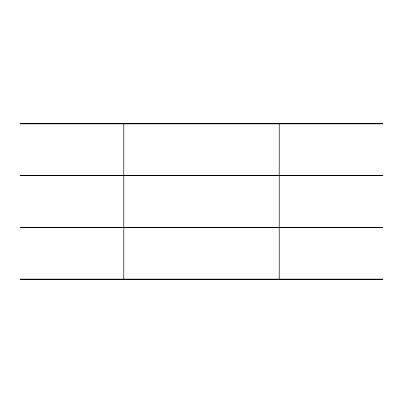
<?xml version="1.0" encoding="UTF-8"?>
<svg xmlns="http://www.w3.org/2000/svg" width="403" height="403" viewBox="0 0 403 403"><rect width="100%" height="100%" fill="white"/><g stroke="black" fill="none" stroke-linecap="round" stroke-linejoin="round"><path stroke-width="0.6" d="M20.15 123.726L382.85 123.726M20.15 123.832L382.85 123.832M20.15 175.542L382.85 175.542M20.15 175.643L382.85 175.643M20.15 227.357L382.85 227.357M20.15 227.458L382.85 227.458M20.15 279.168L382.85 279.168M20.15 279.274L382.85 279.274M279.224 123.832L279.224 279.274M123.776 123.832L123.776 279.274"/></g></svg>
